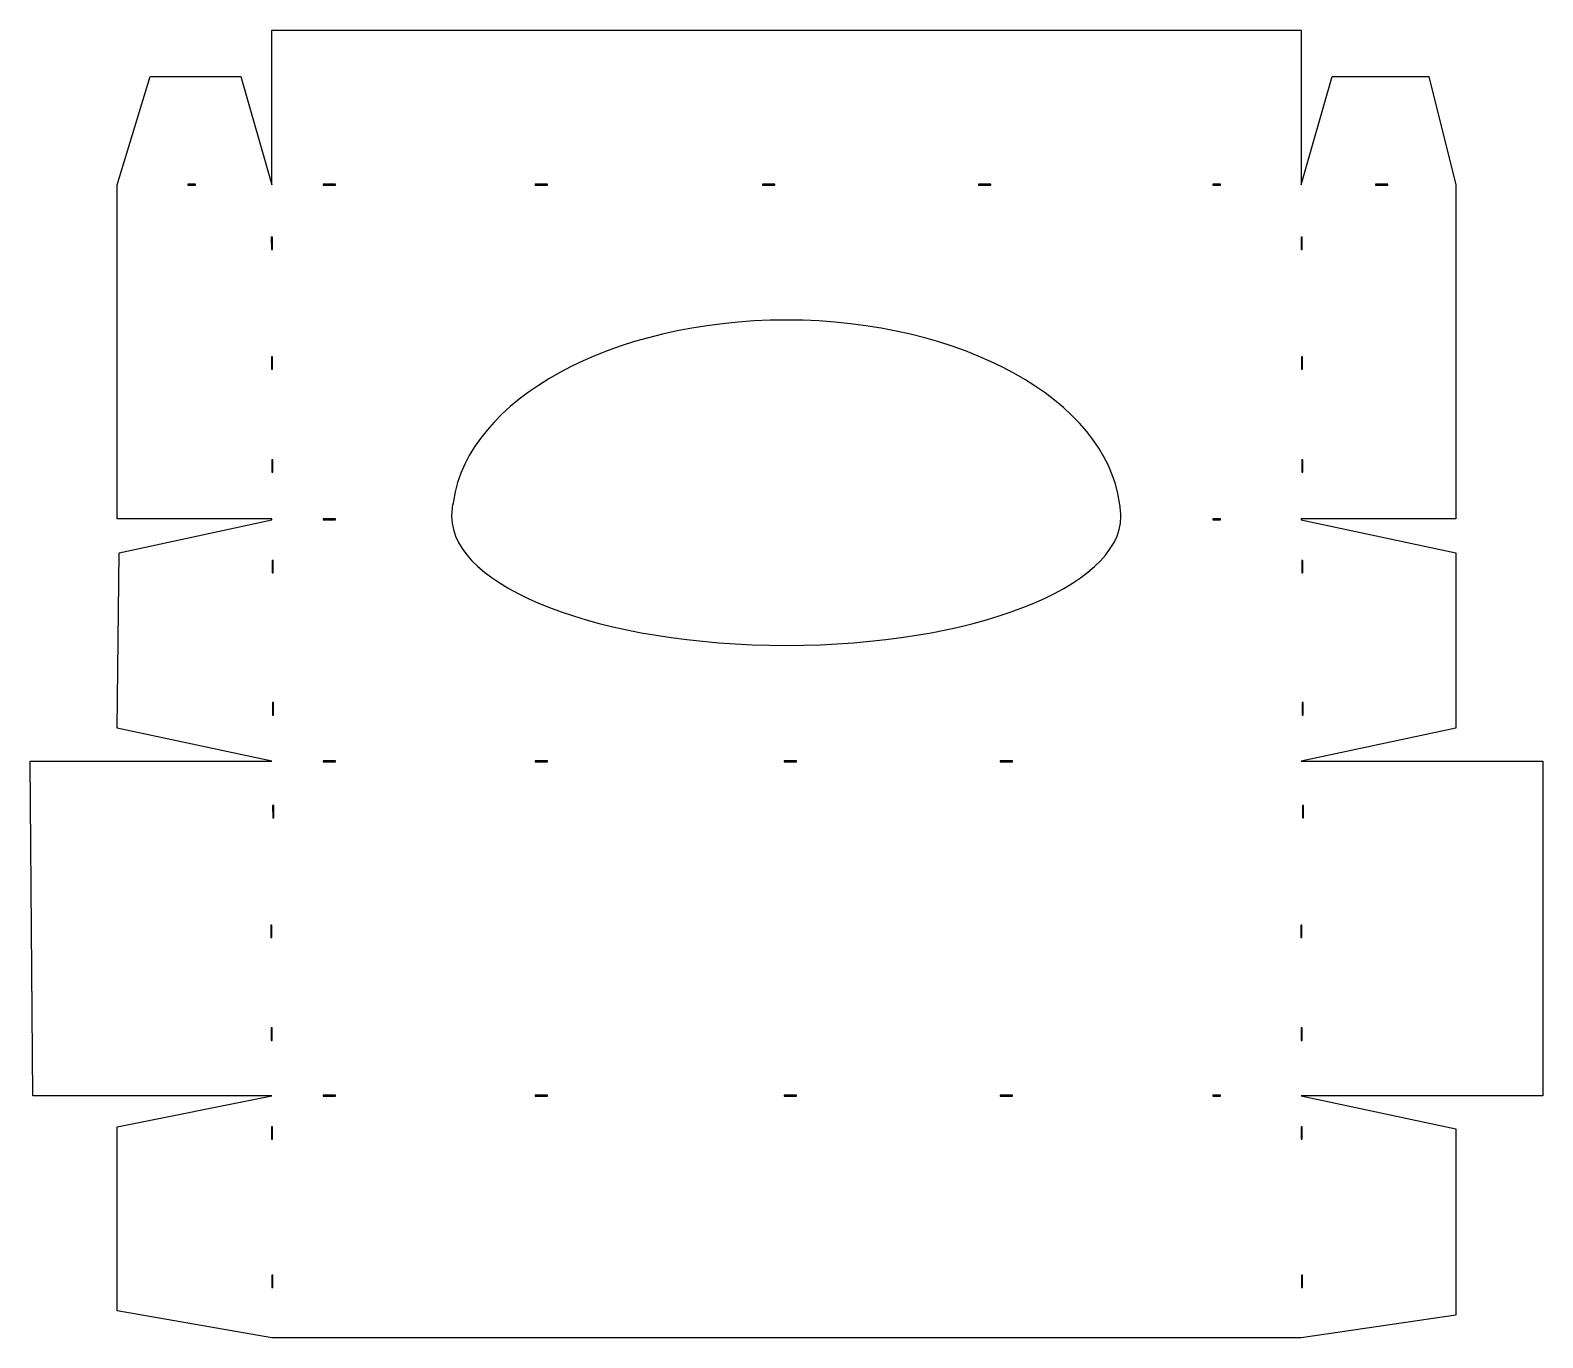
# Model space of a CAD drawing. Header units: centimetres. Extents: x -9.8 to 29, y -13.9 to 19.7.
import ezdxf

# ---------------------------------------------------------------- set-up
doc = ezdxf.new("R2010")
doc.units = ezdxf.units.CM
doc.header["$MEASUREMENT"] = 0
doc.layers.add('Layer 1', color=7, linetype='Continuous')

msp = doc.modelspace()

# ---------------------------------------------------------------- linework, layer by layer
at = {"layer": 'Layer 1'}
for points, knots in [([(-3.63927, 19.67987), (-3.63927, 19.67987), (-3.63927, 15.71112), (-3.63927, 15.71112), (-3.63927, 15.71112), (-3.63927, 15.71112), (-4.43302, 18.48924), (-4.43302, 18.48924), (-4.43302, 18.48924), (-4.43302, 18.48924), (-6.76135, 18.48924), (-6.76135, 18.48924), (-6.76135, 18.48924), (-6.76135, 18.48924), (-7.60802, 15.71112), (-7.60802, 15.71112), (-7.60802, 15.71112), (-7.60802, 15.71112), (-7.60802, 7.12539), (-7.60802, 7.12539), (-7.60802, 7.12539), (-7.60802, 7.12539), (-3.63927, 7.12539), (-3.63927, 7.12539), (-3.63927, 7.12539), (-3.63927, 7.12539), (-3.63927, 7.11216), (-3.63927, 7.11216), (-3.63927, 7.11216), (-3.63927, 7.11216), (-3.63927, 7.09893), (-3.63927, 7.09893), (-3.63927, 7.09893), (-3.63927, 7.09893), (-7.5551, 6.25227), (-7.5551, 6.25227), (-7.5551, 6.25227), (-7.5551, 6.25227), (-7.60802, 1.74112), (-7.60802, 1.74112), (-7.60802, 1.74112), (-7.60802, 1.74112), (-3.63927, 0.89445), (-3.63927, 0.89445), (-3.63927, 0.89445), (-3.63927, 0.89445), (-9.84375, 0.89445), (-9.84375, 0.89445), (-9.84375, 0.89445), (-9.84375, 0.89445), (-9.77512, -7.70451), (-9.77512, -7.70451), (-9.77512, -7.70451), (-9.77512, -7.70451), (-3.63927, -7.70451), (-3.63927, -7.70451), (-3.63927, -7.70451), (-3.63927, -7.70451), (-7.60802, -8.49826), (-7.60802, -8.49826), (-7.60802, -8.49826), (-7.60802, -8.49826), (-7.60802, -13.2343), (-7.60802, -13.2343), (-7.60802, -13.2343), (-7.60802, -13.2343), (-3.63927, -13.92221), (-3.63927, -13.92221), (-3.63927, -13.92221), (-3.63927, -13.92221), (22.81906, -13.92221), (22.81906, -13.92221), (22.81906, -13.92221), (22.81906, -13.92221), (26.78781, -13.34013), (26.78781, -13.34013), (26.78781, -13.34013), (26.78781, -13.34013), (26.78781, -8.55365), (26.78781, -8.55365), (26.78781, -8.55365), (26.78781, -8.55365), (22.81906, -7.70451), (22.81906, -7.70451), (22.81906, -7.70451), (22.81906, -7.70451), (29.02354, -7.70451), (29.02354, -7.70451), (29.02354, -7.70451), (29.02354, -7.70451), (29.02354, 0.89445), (29.02354, 0.89445), (29.02354, 0.89445), (29.02354, 0.89445), (22.81906, 0.89445), (22.81906, 0.89445), (22.81906, 0.89445), (22.81906, 0.89445), (26.78781, 1.74112), (26.78781, 1.74112), (26.78781, 1.74112), (26.78781, 1.74112), (26.78781, 6.25227), (26.78781, 6.25227), (26.78781, 6.25227), (26.78781, 6.25227), (22.81906, 7.09893), (22.81906, 7.09893), (22.81906, 7.09893), (22.81906, 7.09893), (22.81906, 7.11216), (22.81906, 7.11216), (22.81906, 7.11216), (22.81906, 7.11216), (22.81906, 7.12539), (22.81906, 7.12539), (22.81906, 7.12539), (22.81906, 7.12539), (26.78781, 7.12539), (26.78781, 7.12539), (26.78781, 7.12539), (26.78781, 7.12539), (26.78781, 15.71112), (26.78781, 15.71112), (26.78781, 15.71112), (26.78781, 15.71112), (26.0999, 18.48924), (26.0999, 18.48924), (26.0999, 18.48924), (26.0999, 18.48924), (23.61281, 18.48924), (23.61281, 18.48924), (23.61281, 18.48924), (23.61281, 18.48924), (22.81906, 15.71112), (22.81906, 15.71112), (22.81906, 15.71112), (22.81906, 15.71112), (22.81906, 19.67987), (22.81906, 19.67987), (22.81906, 19.67987), (22.81906, 19.67987), (-3.63927, 19.67987), (-3.63927, 19.67987)], [0, 0, 0, 0, 0.02702703, 0.02702703, 0.02702703, 0.02702703, 0.05405405, 0.05405405, 0.05405405, 0.05405405, 0.08108108, 0.08108108, 0.08108108, 0.08108108, 0.10810811, 0.10810811, 0.10810811, 0.10810811, 0.13513514, 0.13513514, 0.13513514, 0.13513514, 0.16216216, 0.16216216, 0.16216216, 0.16216216, 0.18918919, 0.18918919, 0.18918919, 0.18918919, 0.21621622, 0.21621622, 0.21621622, 0.21621622, 0.24324324, 0.24324324, 0.24324324, 0.24324324, 0.27027027, 0.27027027, 0.27027027, 0.27027027, 0.2972973, 0.2972973, 0.2972973, 0.2972973, 0.32432432, 0.32432432, 0.32432432, 0.32432432, 0.35135135, 0.35135135, 0.35135135, 0.35135135, 0.37837838, 0.37837838, 0.37837838, 0.37837838, 0.40540541, 0.40540541, 0.40540541, 0.40540541, 0.43243243, 0.43243243, 0.43243243, 0.43243243, 0.45945946, 0.45945946, 0.45945946, 0.45945946, 0.48648649, 0.48648649, 0.48648649, 0.48648649, 0.51351351, 0.51351351, 0.51351351, 0.51351351, 0.54054054, 0.54054054, 0.54054054, 0.54054054, 0.56756757, 0.56756757, 0.56756757, 0.56756757, 0.59459459, 0.59459459, 0.59459459, 0.59459459, 0.62162162, 0.62162162, 0.62162162, 0.62162162, 0.64864865, 0.64864865, 0.64864865, 0.64864865, 0.67567568, 0.67567568, 0.67567568, 0.67567568, 0.7027027, 0.7027027, 0.7027027, 0.7027027, 0.72972973, 0.72972973, 0.72972973, 0.72972973, 0.75675676, 0.75675676, 0.75675676, 0.75675676, 0.78378378, 0.78378378, 0.78378378, 0.78378378, 0.81081081, 0.81081081, 0.81081081, 0.81081081, 0.83783784, 0.83783784, 0.83783784, 0.83783784, 0.86486486, 0.86486486, 0.86486486, 0.86486486, 0.89189189, 0.89189189, 0.89189189, 0.89189189, 0.91891892, 0.91891892, 0.91891892, 0.91891892, 0.94594595, 0.94594595, 0.94594595, 0.94594595, 1, 1, 1, 1]), ([(-5.79232, 15.72435), (-5.79232, 15.72435), (-5.59553, 15.72435), (-5.59553, 15.72435), (-5.59553, 15.72435), (-5.59553, 15.72435), (-5.59553, 15.69789), (-5.59553, 15.69789), (-5.59553, 15.69789), (-5.59553, 15.69789), (-5.79232, 15.69789), (-5.79232, 15.69789), (-5.79232, 15.69789), (-5.79232, 15.69789), (-5.79232, 15.72435), (-5.79232, 15.72435)], [0, 0, 0, 0, 0.2, 0.2, 0.2, 0.2, 0.4, 0.4, 0.4, 0.4, 0.6, 0.6, 0.6, 0.6, 1, 1, 1, 1]), ([(-2.31635, 15.72435), (-2.31635, 15.72435), (-1.99885, 15.72435), (-1.99885, 15.72435), (-1.99885, 15.72435), (-1.99885, 15.72435), (-1.99885, 15.69789), (-1.99885, 15.69789), (-1.99885, 15.69789), (-1.99885, 15.69789), (-2.31635, 15.69789), (-2.31635, 15.69789), (-2.31635, 15.69789), (-2.31635, 15.69789), (-2.31635, 15.72435), (-2.31635, 15.72435)], [0, 0, 0, 0, 0.2, 0.2, 0.2, 0.2, 0.4, 0.4, 0.4, 0.4, 0.6, 0.6, 0.6, 0.6, 1, 1, 1, 1]), ([(3.13406, 15.72435), (3.13406, 15.72435), (3.45156, 15.72435), (3.45156, 15.72435), (3.45156, 15.72435), (3.45156, 15.72435), (3.45156, 15.69789), (3.45156, 15.69789), (3.45156, 15.69789), (3.45156, 15.69789), (3.13406, 15.69789), (3.13406, 15.69789), (3.13406, 15.69789), (3.13406, 15.69789), (3.13406, 15.72435), (3.13406, 15.72435)], [0, 0, 0, 0, 0.2, 0.2, 0.2, 0.2, 0.4, 0.4, 0.4, 0.4, 0.6, 0.6, 0.6, 0.6, 1, 1, 1, 1]), ([(8.96895, 15.72435), (8.96895, 15.72435), (9.28645, 15.72435), (9.28645, 15.72435), (9.28645, 15.72435), (9.28645, 15.72435), (9.28645, 15.69789), (9.28645, 15.69789), (9.28645, 15.69789), (9.28645, 15.69789), (8.96895, 15.69789), (8.96895, 15.69789), (8.96895, 15.69789), (8.96895, 15.69789), (8.96895, 15.72435), (8.96895, 15.72435)], [0, 0, 0, 0, 0.2, 0.2, 0.2, 0.2, 0.4, 0.4, 0.4, 0.4, 0.6, 0.6, 0.6, 0.6, 1, 1, 1, 1]), ([(14.5252, 15.72435), (14.5252, 15.72435), (14.8427, 15.72435), (14.8427, 15.72435), (14.8427, 15.72435), (14.8427, 15.72435), (14.8427, 15.69789), (14.8427, 15.69789), (14.8427, 15.69789), (14.8427, 15.69789), (14.5252, 15.69789), (14.5252, 15.69789), (14.5252, 15.69789), (14.5252, 15.69789), (14.5252, 15.72435), (14.5252, 15.72435)], [0, 0, 0, 0, 0.2, 0.2, 0.2, 0.2, 0.4, 0.4, 0.4, 0.4, 0.6, 0.6, 0.6, 0.6, 1, 1, 1, 1]), ([(20.54365, 15.72435), (20.54365, 15.72435), (20.74043, 15.72435), (20.74043, 15.72435), (20.74043, 15.72435), (20.74043, 15.72435), (20.74043, 15.69789), (20.74043, 15.69789), (20.74043, 15.69789), (20.74043, 15.69789), (20.54365, 15.69789), (20.54365, 15.69789), (20.54365, 15.69789), (20.54365, 15.69789), (20.54365, 15.72435), (20.54365, 15.72435)], [0, 0, 0, 0, 0.2, 0.2, 0.2, 0.2, 0.4, 0.4, 0.4, 0.4, 0.6, 0.6, 0.6, 0.6, 1, 1, 1, 1]), ([(24.72737, 15.72435), (24.72737, 15.72435), (25.04487, 15.72435), (25.04487, 15.72435), (25.04487, 15.72435), (25.04487, 15.72435), (25.04487, 15.69789), (25.04487, 15.69789), (25.04487, 15.69789), (25.04487, 15.69789), (24.72737, 15.69789), (24.72737, 15.69789), (24.72737, 15.69789), (24.72737, 15.69789), (24.72737, 15.72435), (24.72737, 15.72435)], [0, 0, 0, 0, 0.2, 0.2, 0.2, 0.2, 0.4, 0.4, 0.4, 0.4, 0.6, 0.6, 0.6, 0.6, 1, 1, 1, 1]), ([(-3.64919, 14.35844), (-3.64919, 14.35844), (-3.62273, 14.35844), (-3.62273, 14.35844), (-3.62273, 14.35844), (-3.62273, 14.35844), (-3.62191, 14.04094), (-3.62191, 14.04094), (-3.62191, 14.04094), (-3.62191, 14.04094), (-3.64837, 14.04094), (-3.64837, 14.04094), (-3.64837, 14.04094), (-3.64837, 14.04094), (-3.64919, 14.35844), (-3.64919, 14.35844)], [0, 0, 0, 0, 0.2, 0.2, 0.2, 0.2, 0.4, 0.4, 0.4, 0.4, 0.6, 0.6, 0.6, 0.6, 1, 1, 1, 1]), ([(22.81658, 14.35844), (22.81658, 14.35844), (22.84304, 14.35844), (22.84304, 14.35844), (22.84304, 14.35844), (22.84304, 14.35844), (22.84387, 14.04094), (22.84387, 14.04094), (22.84387, 14.04094), (22.84387, 14.04094), (22.81741, 14.04094), (22.81741, 14.04094), (22.81741, 14.04094), (22.81741, 14.04094), (22.81658, 14.35844), (22.81658, 14.35844)], [0, 0, 0, 0, 0.2, 0.2, 0.2, 0.2, 0.4, 0.4, 0.4, 0.4, 0.6, 0.6, 0.6, 0.6, 1, 1, 1, 1]), ([(9.58493, 12.23185), (14.10017, 12.23185), (17.80396, 10.16092), (18.14421, 7.53384), (18.14421, 7.53384), (18.14435, 7.53272), (18.14489, 7.53166), (18.14503, 7.53053), (18.14503, 7.53053), (18.1691, 7.40557), (18.18224, 7.28914), (18.18224, 7.18575), (18.18224, 7.18575), (18.18224, 5.35594), (14.32991, 3.87102), (9.58328, 3.87102), (9.58328, 3.87102), (4.83666, 3.87102), (0.98432, 5.35594), (0.98432, 7.18575), (0.98432, 7.18575), (0.98432, 7.30189), (1.00034, 7.43398), (1.03063, 7.57684), (1.03063, 7.57684), (1.40548, 10.18348), (5.09436, 12.23185), (9.58493, 12.23185)], [0, 0, 0, 0, 0.125, 0.125, 0.125, 0.125, 0.25, 0.25, 0.25, 0.25, 0.375, 0.375, 0.375, 0.375, 0.5, 0.5, 0.5, 0.5, 0.625, 0.625, 0.625, 0.625, 0.75, 0.75, 0.75, 0.75, 1, 1, 1, 1]), ([(-3.6434, 11.28927), (-3.6434, 11.28927), (-3.61695, 11.28927), (-3.61695, 11.28927), (-3.61695, 11.28927), (-3.61695, 11.28927), (-3.61612, 10.97177), (-3.61612, 10.97177), (-3.61612, 10.97177), (-3.61612, 10.97177), (-3.64258, 10.97177), (-3.64258, 10.97177), (-3.64258, 10.97177), (-3.64258, 10.97177), (-3.6434, 11.28927), (-3.6434, 11.28927)], [0, 0, 0, 0, 0.2, 0.2, 0.2, 0.2, 0.4, 0.4, 0.4, 0.4, 0.6, 0.6, 0.6, 0.6, 1, 1, 1, 1]), ([(22.82237, 11.28927), (22.82237, 11.28927), (22.84883, 11.28927), (22.84883, 11.28927), (22.84883, 11.28927), (22.84883, 11.28927), (22.84965, 10.97177), (22.84965, 10.97177), (22.84965, 10.97177), (22.84965, 10.97177), (22.8232, 10.97177), (22.8232, 10.97177), (22.8232, 10.97177), (22.8232, 10.97177), (22.82237, 11.28927), (22.82237, 11.28927)], [0, 0, 0, 0, 0.2, 0.2, 0.2, 0.2, 0.4, 0.4, 0.4, 0.4, 0.6, 0.6, 0.6, 0.6, 1, 1, 1, 1]), ([(-3.63596, 8.64344), (-3.63596, 8.64344), (-3.60951, 8.64344), (-3.60951, 8.64344), (-3.60951, 8.64344), (-3.60951, 8.64344), (-3.60868, 8.32594), (-3.60868, 8.32594), (-3.60868, 8.32594), (-3.60868, 8.32594), (-3.63514, 8.32594), (-3.63514, 8.32594), (-3.63514, 8.32594), (-3.63514, 8.32594), (-3.63596, 8.64344), (-3.63596, 8.64344)], [0, 0, 0, 0, 0.2, 0.2, 0.2, 0.2, 0.4, 0.4, 0.4, 0.4, 0.6, 0.6, 0.6, 0.6, 1, 1, 1, 1]), ([(22.82981, 8.64344), (22.82981, 8.64344), (22.85627, 8.64344), (22.85627, 8.64344), (22.85627, 8.64344), (22.85627, 8.64344), (22.8571, 8.32594), (22.8571, 8.32594), (22.8571, 8.32594), (22.8571, 8.32594), (22.83064, 8.32594), (22.83064, 8.32594), (22.83064, 8.32594), (22.83064, 8.32594), (22.82981, 8.64344), (22.82981, 8.64344)], [0, 0, 0, 0, 0.2, 0.2, 0.2, 0.2, 0.4, 0.4, 0.4, 0.4, 0.6, 0.6, 0.6, 0.6, 1, 1, 1, 1]), ([(-2.31635, 7.12539), (-2.31635, 7.12539), (-1.99885, 7.12539), (-1.99885, 7.12539), (-1.99885, 7.12539), (-1.99885, 7.12539), (-1.99885, 7.09893), (-1.99885, 7.09893), (-1.99885, 7.09893), (-1.99885, 7.09893), (-2.31635, 7.09893), (-2.31635, 7.09893), (-2.31635, 7.09893), (-2.31635, 7.09893), (-2.31635, 7.12539), (-2.31635, 7.12539)], [0, 0, 0, 0, 0.2, 0.2, 0.2, 0.2, 0.4, 0.4, 0.4, 0.4, 0.6, 0.6, 0.6, 0.6, 1, 1, 1, 1]), ([(20.54365, 7.12539), (20.54365, 7.12539), (20.74043, 7.12539), (20.74043, 7.12539), (20.74043, 7.12539), (20.74043, 7.12539), (20.74043, 7.09893), (20.74043, 7.09893), (20.74043, 7.09893), (20.74043, 7.09893), (20.54365, 7.09893), (20.54365, 7.09893), (20.54365, 7.09893), (20.54365, 7.09893), (20.54365, 7.12539), (20.54365, 7.12539)], [0, 0, 0, 0, 0.2, 0.2, 0.2, 0.2, 0.4, 0.4, 0.4, 0.4, 0.6, 0.6, 0.6, 0.6, 1, 1, 1, 1]), ([(-3.631, 6.05052), (-3.631, 6.05052), (-3.60454, 6.05052), (-3.60454, 6.05052), (-3.60454, 6.05052), (-3.60454, 6.05052), (-3.60454, 5.73302), (-3.60454, 5.73302), (-3.60454, 5.73302), (-3.60454, 5.73302), (-3.631, 5.73302), (-3.631, 5.73302), (-3.631, 5.73302), (-3.631, 5.73302), (-3.631, 6.05052), (-3.631, 6.05052)], [0, 0, 0, 0, 0.2, 0.2, 0.2, 0.2, 0.4, 0.4, 0.4, 0.4, 0.6, 0.6, 0.6, 0.6, 1, 1, 1, 1]), ([(22.83477, 6.05052), (22.83477, 6.05052), (22.86123, 6.05052), (22.86123, 6.05052), (22.86123, 6.05052), (22.86123, 6.05052), (22.86123, 5.73302), (22.86123, 5.73302), (22.86123, 5.73302), (22.86123, 5.73302), (22.83477, 5.73302), (22.83477, 5.73302), (22.83477, 5.73302), (22.83477, 5.73302), (22.83477, 6.05052), (22.83477, 6.05052)], [0, 0, 0, 0, 0.2, 0.2, 0.2, 0.2, 0.4, 0.4, 0.4, 0.4, 0.6, 0.6, 0.6, 0.6, 1, 1, 1, 1]), ([(-3.62273, 2.39927), (-3.62273, 2.39927), (-3.59628, 2.39927), (-3.59628, 2.39927), (-3.59628, 2.39927), (-3.59628, 2.39927), (-3.59545, 2.08177), (-3.59545, 2.08177), (-3.59545, 2.08177), (-3.59545, 2.08177), (-3.62191, 2.08177), (-3.62191, 2.08177), (-3.62191, 2.08177), (-3.62191, 2.08177), (-3.62273, 2.39927), (-3.62273, 2.39927)], [0, 0, 0, 0, 0.2, 0.2, 0.2, 0.2, 0.4, 0.4, 0.4, 0.4, 0.6, 0.6, 0.6, 0.6, 1, 1, 1, 1]), ([(22.84304, 2.39927), (22.84304, 2.39927), (22.8695, 2.39927), (22.8695, 2.39927), (22.8695, 2.39927), (22.8695, 2.39927), (22.87033, 2.08177), (22.87033, 2.08177), (22.87033, 2.08177), (22.87033, 2.08177), (22.84387, 2.08177), (22.84387, 2.08177), (22.84387, 2.08177), (22.84387, 2.08177), (22.84304, 2.39927), (22.84304, 2.39927)], [0, 0, 0, 0, 0.2, 0.2, 0.2, 0.2, 0.4, 0.4, 0.4, 0.4, 0.6, 0.6, 0.6, 0.6, 1, 1, 1, 1]), ([(-2.31635, 0.90768), (-2.31635, 0.90768), (-1.99885, 0.90768), (-1.99885, 0.90768), (-1.99885, 0.90768), (-1.99885, 0.90768), (-1.99885, 0.88122), (-1.99885, 0.88122), (-1.99885, 0.88122), (-1.99885, 0.88122), (-2.31635, 0.88122), (-2.31635, 0.88122), (-2.31635, 0.88122), (-2.31635, 0.88122), (-2.31635, 0.90768), (-2.31635, 0.90768)], [0, 0, 0, 0, 0.2, 0.2, 0.2, 0.2, 0.4, 0.4, 0.4, 0.4, 0.6, 0.6, 0.6, 0.6, 1, 1, 1, 1]), ([(3.13406, 0.90768), (3.13406, 0.90768), (3.45156, 0.90768), (3.45156, 0.90768), (3.45156, 0.90768), (3.45156, 0.90768), (3.45156, 0.88122), (3.45156, 0.88122), (3.45156, 0.88122), (3.45156, 0.88122), (3.13406, 0.88122), (3.13406, 0.88122), (3.13406, 0.88122), (3.13406, 0.88122), (3.13406, 0.90768), (3.13406, 0.90768)], [0, 0, 0, 0, 0.2, 0.2, 0.2, 0.2, 0.4, 0.4, 0.4, 0.4, 0.6, 0.6, 0.6, 0.6, 1, 1, 1, 1]), ([(9.52623, 0.90768), (9.52623, 0.90768), (9.84373, 0.90768), (9.84373, 0.90768), (9.84373, 0.90768), (9.84373, 0.90768), (9.84373, 0.88122), (9.84373, 0.88122), (9.84373, 0.88122), (9.84373, 0.88122), (9.52623, 0.88122), (9.52623, 0.88122), (9.52623, 0.88122), (9.52623, 0.88122), (9.52623, 0.90768), (9.52623, 0.90768)], [0, 0, 0, 0, 0.2, 0.2, 0.2, 0.2, 0.4, 0.4, 0.4, 0.4, 0.6, 0.6, 0.6, 0.6, 1, 1, 1, 1]), ([(15.08248, 0.90768), (15.08248, 0.90768), (15.39998, 0.90768), (15.39998, 0.90768), (15.39998, 0.90768), (15.39998, 0.90768), (15.39998, 0.88122), (15.39998, 0.88122), (15.39998, 0.88122), (15.39998, 0.88122), (15.08248, 0.88122), (15.08248, 0.88122), (15.08248, 0.88122), (15.08248, 0.88122), (15.08248, 0.90768), (15.08248, 0.90768)], [0, 0, 0, 0, 0.2, 0.2, 0.2, 0.2, 0.4, 0.4, 0.4, 0.4, 0.6, 0.6, 0.6, 0.6, 1, 1, 1, 1]), ([(-3.61447, -0.24656), (-3.61447, -0.24656), (-3.58801, -0.24656), (-3.58801, -0.24656), (-3.58801, -0.24656), (-3.58801, -0.24656), (-3.58718, -0.56406), (-3.58718, -0.56406), (-3.58718, -0.56406), (-3.58718, -0.56406), (-3.61364, -0.56406), (-3.61364, -0.56406), (-3.61364, -0.56406), (-3.61364, -0.56406), (-3.61447, -0.24656), (-3.61447, -0.24656)], [0, 0, 0, 0, 0.2, 0.2, 0.2, 0.2, 0.4, 0.4, 0.4, 0.4, 0.6, 0.6, 0.6, 0.6, 1, 1, 1, 1]), ([(22.85131, -0.24656), (22.85131, -0.24656), (22.87777, -0.24656), (22.87777, -0.24656), (22.87777, -0.24656), (22.87777, -0.24656), (22.87859, -0.56406), (22.87859, -0.56406), (22.87859, -0.56406), (22.87859, -0.56406), (22.85214, -0.56406), (22.85214, -0.56406), (22.85214, -0.56406), (22.85214, -0.56406), (22.85131, -0.24656), (22.85131, -0.24656)], [0, 0, 0, 0, 0.2, 0.2, 0.2, 0.2, 0.4, 0.4, 0.4, 0.4, 0.6, 0.6, 0.6, 0.6, 1, 1, 1, 1]), ([(-3.65994, -3.31573), (-3.65994, -3.31573), (-3.63348, -3.31573), (-3.63348, -3.31573), (-3.63348, -3.31573), (-3.63348, -3.31573), (-3.63266, -3.63323), (-3.63266, -3.63323), (-3.63266, -3.63323), (-3.63266, -3.63323), (-3.65911, -3.63323), (-3.65911, -3.63323), (-3.65911, -3.63323), (-3.65911, -3.63323), (-3.65994, -3.31573), (-3.65994, -3.31573)], [0, 0, 0, 0, 0.2, 0.2, 0.2, 0.2, 0.4, 0.4, 0.4, 0.4, 0.6, 0.6, 0.6, 0.6, 1, 1, 1, 1]), ([(22.80583, -3.31573), (22.80583, -3.31573), (22.83229, -3.31573), (22.83229, -3.31573), (22.83229, -3.31573), (22.83229, -3.31573), (22.83312, -3.63323), (22.83312, -3.63323), (22.83312, -3.63323), (22.83312, -3.63323), (22.80666, -3.63323), (22.80666, -3.63323), (22.80666, -3.63323), (22.80666, -3.63323), (22.80583, -3.31573), (22.80583, -3.31573)], [0, 0, 0, 0, 0.2, 0.2, 0.2, 0.2, 0.4, 0.4, 0.4, 0.4, 0.6, 0.6, 0.6, 0.6, 1, 1, 1, 1]), ([(-3.65415, -5.96156), (-3.65415, -5.96156), (-3.6277, -5.96156), (-3.6277, -5.96156), (-3.6277, -5.96156), (-3.6277, -5.96156), (-3.62687, -6.27906), (-3.62687, -6.27906), (-3.62687, -6.27906), (-3.62687, -6.27906), (-3.65333, -6.27906), (-3.65333, -6.27906), (-3.65333, -6.27906), (-3.65333, -6.27906), (-3.65415, -5.96156), (-3.65415, -5.96156)], [0, 0, 0, 0, 0.2, 0.2, 0.2, 0.2, 0.4, 0.4, 0.4, 0.4, 0.6, 0.6, 0.6, 0.6, 1, 1, 1, 1]), ([(22.81162, -5.96156), (22.81162, -5.96156), (22.83808, -5.96156), (22.83808, -5.96156), (22.83808, -5.96156), (22.83808, -5.96156), (22.83891, -6.27906), (22.83891, -6.27906), (22.83891, -6.27906), (22.83891, -6.27906), (22.81245, -6.27906), (22.81245, -6.27906), (22.81245, -6.27906), (22.81245, -6.27906), (22.81162, -5.96156), (22.81162, -5.96156)], [0, 0, 0, 0, 0.2, 0.2, 0.2, 0.2, 0.4, 0.4, 0.4, 0.4, 0.6, 0.6, 0.6, 0.6, 1, 1, 1, 1]), ([(-2.31635, -7.69128), (-2.31635, -7.69128), (-1.99885, -7.69128), (-1.99885, -7.69128), (-1.99885, -7.69128), (-1.99885, -7.69128), (-1.99885, -7.71773), (-1.99885, -7.71773), (-1.99885, -7.71773), (-1.99885, -7.71773), (-2.31635, -7.71773), (-2.31635, -7.71773), (-2.31635, -7.71773), (-2.31635, -7.71773), (-2.31635, -7.69128), (-2.31635, -7.69128)], [0, 0, 0, 0, 0.2, 0.2, 0.2, 0.2, 0.4, 0.4, 0.4, 0.4, 0.6, 0.6, 0.6, 0.6, 1, 1, 1, 1]), ([(3.13406, -7.69128), (3.13406, -7.69128), (3.45156, -7.69128), (3.45156, -7.69128), (3.45156, -7.69128), (3.45156, -7.69128), (3.45156, -7.71773), (3.45156, -7.71773), (3.45156, -7.71773), (3.45156, -7.71773), (3.13406, -7.71773), (3.13406, -7.71773), (3.13406, -7.71773), (3.13406, -7.71773), (3.13406, -7.69128), (3.13406, -7.69128)], [0, 0, 0, 0, 0.2, 0.2, 0.2, 0.2, 0.4, 0.4, 0.4, 0.4, 0.6, 0.6, 0.6, 0.6, 1, 1, 1, 1]), ([(9.52623, -7.69128), (9.52623, -7.69128), (9.84373, -7.69128), (9.84373, -7.69128), (9.84373, -7.69128), (9.84373, -7.69128), (9.84373, -7.71773), (9.84373, -7.71773), (9.84373, -7.71773), (9.84373, -7.71773), (9.52623, -7.71773), (9.52623, -7.71773), (9.52623, -7.71773), (9.52623, -7.71773), (9.52623, -7.69128), (9.52623, -7.69128)], [0, 0, 0, 0, 0.2, 0.2, 0.2, 0.2, 0.4, 0.4, 0.4, 0.4, 0.6, 0.6, 0.6, 0.6, 1, 1, 1, 1]), ([(15.08248, -7.69128), (15.08248, -7.69128), (15.39998, -7.69128), (15.39998, -7.69128), (15.39998, -7.69128), (15.39998, -7.69128), (15.39998, -7.71773), (15.39998, -7.71773), (15.39998, -7.71773), (15.39998, -7.71773), (15.08248, -7.71773), (15.08248, -7.71773), (15.08248, -7.71773), (15.08248, -7.71773), (15.08248, -7.69128), (15.08248, -7.69128)], [0, 0, 0, 0, 0.2, 0.2, 0.2, 0.2, 0.4, 0.4, 0.4, 0.4, 0.6, 0.6, 0.6, 0.6, 1, 1, 1, 1]), ([(20.54365, -7.69128), (20.54365, -7.69128), (20.74043, -7.69128), (20.74043, -7.69128), (20.74043, -7.69128), (20.74043, -7.69128), (20.74043, -7.71773), (20.74043, -7.71773), (20.74043, -7.71773), (20.74043, -7.71773), (20.54365, -7.71773), (20.54365, -7.71773), (20.54365, -7.71773), (20.54365, -7.71773), (20.54365, -7.69128), (20.54365, -7.69128)], [0, 0, 0, 0, 0.2, 0.2, 0.2, 0.2, 0.4, 0.4, 0.4, 0.4, 0.6, 0.6, 0.6, 0.6, 1, 1, 1, 1]), ([(-3.64837, -8.50156), (-3.64837, -8.50156), (-3.62191, -8.50156), (-3.62191, -8.50156), (-3.62191, -8.50156), (-3.62191, -8.50156), (-3.62108, -8.81906), (-3.62108, -8.81906), (-3.62108, -8.81906), (-3.62108, -8.81906), (-3.64754, -8.81906), (-3.64754, -8.81906), (-3.64754, -8.81906), (-3.64754, -8.81906), (-3.64837, -8.50156), (-3.64837, -8.50156)], [0, 0, 0, 0, 0.2, 0.2, 0.2, 0.2, 0.4, 0.4, 0.4, 0.4, 0.6, 0.6, 0.6, 0.6, 1, 1, 1, 1]), ([(22.81741, -8.50156), (22.81741, -8.50156), (22.84387, -8.50156), (22.84387, -8.50156), (22.84387, -8.50156), (22.84387, -8.50156), (22.8447, -8.81906), (22.8447, -8.81906), (22.8447, -8.81906), (22.8447, -8.81906), (22.81824, -8.81906), (22.81824, -8.81906), (22.81824, -8.81906), (22.81824, -8.81906), (22.81741, -8.50156), (22.81741, -8.50156)], [0, 0, 0, 0, 0.2, 0.2, 0.2, 0.2, 0.4, 0.4, 0.4, 0.4, 0.6, 0.6, 0.6, 0.6, 1, 1, 1, 1]), ([(-3.63927, -12.31156), (-3.63927, -12.31156), (-3.61281, -12.31156), (-3.61281, -12.31156), (-3.61281, -12.31156), (-3.61281, -12.31156), (-3.61199, -12.62906), (-3.61199, -12.62906), (-3.61199, -12.62906), (-3.61199, -12.62906), (-3.63844, -12.62906), (-3.63844, -12.62906), (-3.63844, -12.62906), (-3.63844, -12.62906), (-3.63927, -12.31156), (-3.63927, -12.31156)], [0, 0, 0, 0, 0.2, 0.2, 0.2, 0.2, 0.4, 0.4, 0.4, 0.4, 0.6, 0.6, 0.6, 0.6, 1, 1, 1, 1]), ([(22.8265, -12.31156), (22.8265, -12.31156), (22.85296, -12.31156), (22.85296, -12.31156), (22.85296, -12.31156), (22.85296, -12.31156), (22.85379, -12.62906), (22.85379, -12.62906), (22.85379, -12.62906), (22.85379, -12.62906), (22.82733, -12.62906), (22.82733, -12.62906), (22.82733, -12.62906), (22.82733, -12.62906), (22.8265, -12.31156), (22.8265, -12.31156)], [0, 0, 0, 0, 0.2, 0.2, 0.2, 0.2, 0.4, 0.4, 0.4, 0.4, 0.6, 0.6, 0.6, 0.6, 1, 1, 1, 1])]:
    msp.add_open_spline(points, degree=3, knots=knots, dxfattribs=at)

doc.saveas('drawing.dxf')
